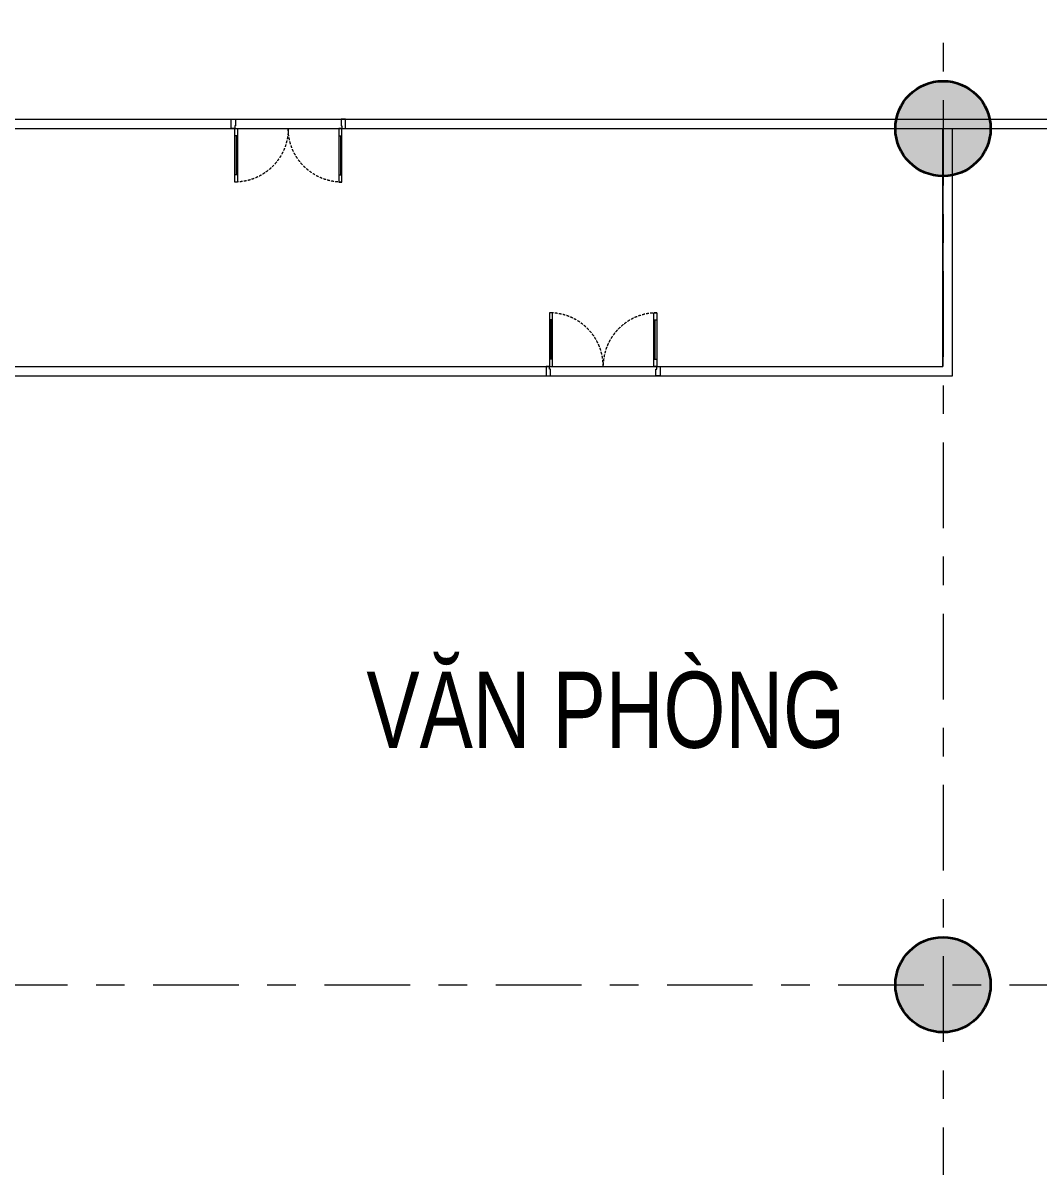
# Model space of a CAD drawing. Header units: millimetres. Extents: x 90964 to 877642, y 656808 to 1438307.
# Drawn here: x 389721 to 400396, y 817344 to 829453 of the extents above; entities that cross this region are included whole.
import ezdxf
from ezdxf.enums import TextEntityAlignment as Align

# ---------------------------------------------------------------- set-up
doc = ezdxf.new("R2010")
doc.units = ezdxf.units.MM
doc.header["$LTSCALE"] = 300
doc.linetypes.add('CENTER', pattern=[3, 1.5, -0.5, 0.5, -0.5])
doc.linetypes.add('HIDDEN2', pattern=[0.1875, 0.125, -0.0625])
for name, color, linetype, lineweight in [('A-COT VACH', 2, 'Continuous', 35), ('A-CUA', 25, 'Continuous', 5), ('A-HATCH', 251, 'Continuous', 5), ('A-TEXT', 9, 'Continuous', 18), ('A-TRUC', 250, 'CENTER', 5), ('A-WALL', 113, 'Continuous', 9)]:
    doc.layers.add(name, color=color, linetype=linetype, lineweight=lineweight)
doc.styles.add('A1-arial', font='arial.ttf', dxfattribs={"width": 0.8})

# ---------------------------------------------------------------- blocks, each defined once
blk = doc.blocks.new('luoicotthapdoi')
at = {"layer": 'A-HATCH'}
h = blk.add_hatch(color=256, dxfattribs=at)
h.dxf.hatch_style = 1
edge = h.paths.add_edge_path()
edge.add_arc((386788, 970252), 500, 0, 360)
edge = h.paths.add_edge_path()
edge.add_arc((393088, 977636), 500, 0, 360)
edge = h.paths.add_edge_path()
edge.add_arc((399388, 970252), 500, 0, 360)
edge = h.paths.add_edge_path()
edge.add_arc((399388, 961252), 500, 0, 360)
edge = h.paths.add_edge_path()
edge.add_arc((399388, 952252), 500, 0, 360)
edge = h.paths.add_edge_path()
edge.add_arc((386788, 952252), 500, 0, 360)
edge = h.paths.add_edge_path()
edge.add_arc((386788, 961252), 500, 0, 360)
edge = h.paths.add_edge_path()
edge.add_arc((380088, 961252), 500, 0, 360)
edge = h.paths.add_edge_path()
edge.add_arc((367488, 961252), 500, 0, 360)
edge = h.paths.add_edge_path()
edge.add_arc((360788, 961252), 500, 0, 360)
edge = h.paths.add_edge_path()
edge.add_arc((360788, 952252), 500, 0, 360)
edge = h.paths.add_edge_path()
edge.add_arc((348188, 952252), 500, 0, 360)
edge = h.paths.add_edge_path()
edge.add_arc((348188, 961252), 500, 0, 360)
edge = h.paths.add_edge_path()
edge.add_arc((348188, 970252), 500, 0, 360)
edge = h.paths.add_edge_path()
edge.add_arc((354488, 977636), 500, 0, 360)
edge = h.paths.add_edge_path()
edge.add_arc((360788, 970252), 500, 0, 360)
at = {"layer": 'A-COT VACH'}
for centre in [(399388, 961252), (399388, 952252)]:
    blk.add_circle(centre, 500, dxfattribs=at)
at = {"layer": 'A-TRUC', "ltscale": 2}
for p, q in [((399388, 981352), (399388, 950252)), ((333488, 961252), (414088, 961252)), ((333488, 952252), (414088, 952252))]:
    blk.add_line(p, q, dxfattribs=at)
blk = doc.blocks.new('*U141')
for p, q in [((-1510, 650), (-1550, 650)), ((-1530, 100), (-1530, 650)), ((-90, 650), (-50, 650)), ((-70, 100), (-70, 650)), ((-1510, 100), (-1550, 100)), ((-90, 100), (-50, 100))]:
    blk.add_line(p, q)
for points in [[(-1550, 0), (-1510, 0), (-1510, 750), (-1550, 750)], [(-50, 0), (-90, 0), (-90, 750), (-50, 750)], [(0, -133), (-60, -133), (-60, -40), (-50, -40), (-50, 0), (0, 0)], [(-1600, -133), (-1540, -133), (-1540, -40), (-1550, -40), (-1550, 0), (-1600, 0)]]:
    blk.add_lwpolyline(points, close=True)
at = {"linetype": 'HIDDEN2'}
for centre, start, end in [((-1550, 0), 0, 90), ((-50, 0), 90, 180)]:
    blk.add_arc(centre, 750, start, end, dxfattribs=at)

msp = doc.modelspace()

# ---------------------------------------------------------------- linework, layer by layer
at = {"layer": 'A-WALL'}
for p, q in [((379587.6, 828444), (405478.6, 828444)), ((379587.6, 828344), (405521.8, 828344)), ((399387.6, 828344), (399387.6, 825844)), ((399387.6, 825844), (399387.6, 828344)), ((399487.6, 825744), (399487.6, 828344)), ((385585.6, 825844), (399387.6, 825844)), ((385585.6, 825744), (399487.6, 825744))]:
    msp.add_line(p, q, dxfattribs=at)

# ---------------------------------------------------------------- block references
at = {"layer": 'A-COT VACH'}
msp.add_blockref('luoicotthapdoi', (0, -132908.3), dxfattribs=at)
at = {"layer": 'A-CUA', "extrusion": (0, 0, -1), "xscale": 0.7500000000000011, "yscale": 0.7500000000000011, "zscale": -0.7500000000000011, "rotation": 180}
msp.add_blockref('*U141', (-393108.2, 828344), dxfattribs=at)
at = {"layer": 'A-CUA', "extrusion": (0, 0, -1), "xscale": -0.7500000000000011, "yscale": 0.7500000000000011, "zscale": -0.7500000000000011}
msp.add_blockref('*U141', (-396417.2, 825844), dxfattribs=at)

# ---------------------------------------------------------------- texts
at = {"layer": 'A-TEXT', "style": 'A1-arial', "width": 0.75}
msp.add_text('VĂN PHÒNG', height=800, dxfattribs=at).set_placement((395844.2, 821834), align=Align.CENTER)

doc.saveas('drawing.dxf')
